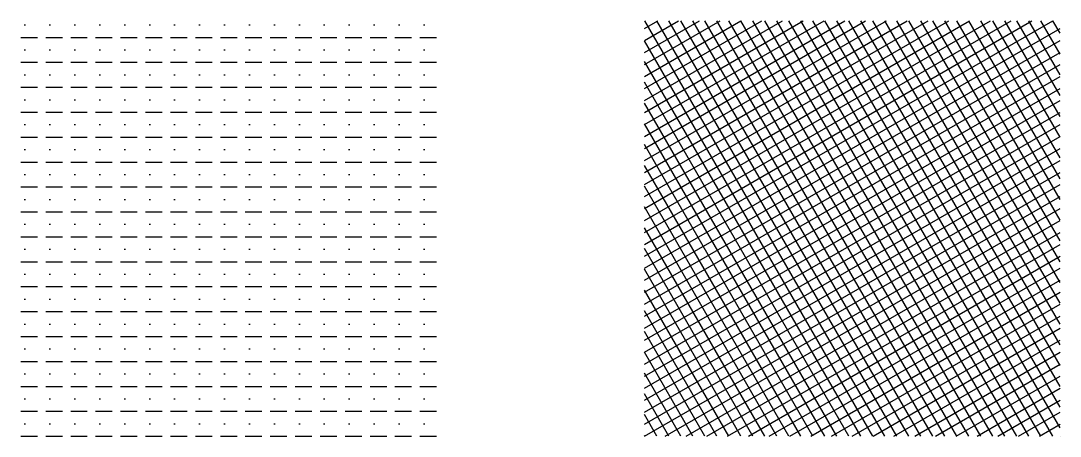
# Model space of a CAD drawing. Header units: metres. Extents: x 0 to 25, y 0 to 10.
import ezdxf

# ---------------------------------------------------------------- set-up
doc = ezdxf.new("R2010")
doc.units = ezdxf.units.M
doc.layers.add('TARAMA', color=5, linetype='CONTINUOUS')

msp = doc.modelspace()

# ---------------------------------------------------------------- hatches: boundary and pattern name
at = {"layer": 'TARAMA'}
h = msp.add_hatch(dxfattribs=at)
h.set_pattern_fill('KAROLAJ', color=256, style=0, pattern_type=2)
h.set_pattern_definition([(0, (0, 0), (0, 0.6), [0.4, -0.2]), (90, (0.1, 0), (-0.6, 0.3), [0, -0.3])])
h.paths.add_polyline_path([(0, 0), (10, 0), (10, 10), (0, 10)])
h = msp.add_hatch(dxfattribs=at)
h.set_pattern_fill('_USER', color=256, angle=30, style=0, double=1, pattern_type=0)
h.set_pattern_definition([(30, (0, 0), (-0.125, 0.2165064), []), (120, (0, 0), (-0.2165064, -0.125), [])])
h.paths.add_polyline_path([(15, 0), (25, 0), (25, 10), (15, 10)])

doc.saveas('drawing.dxf')
